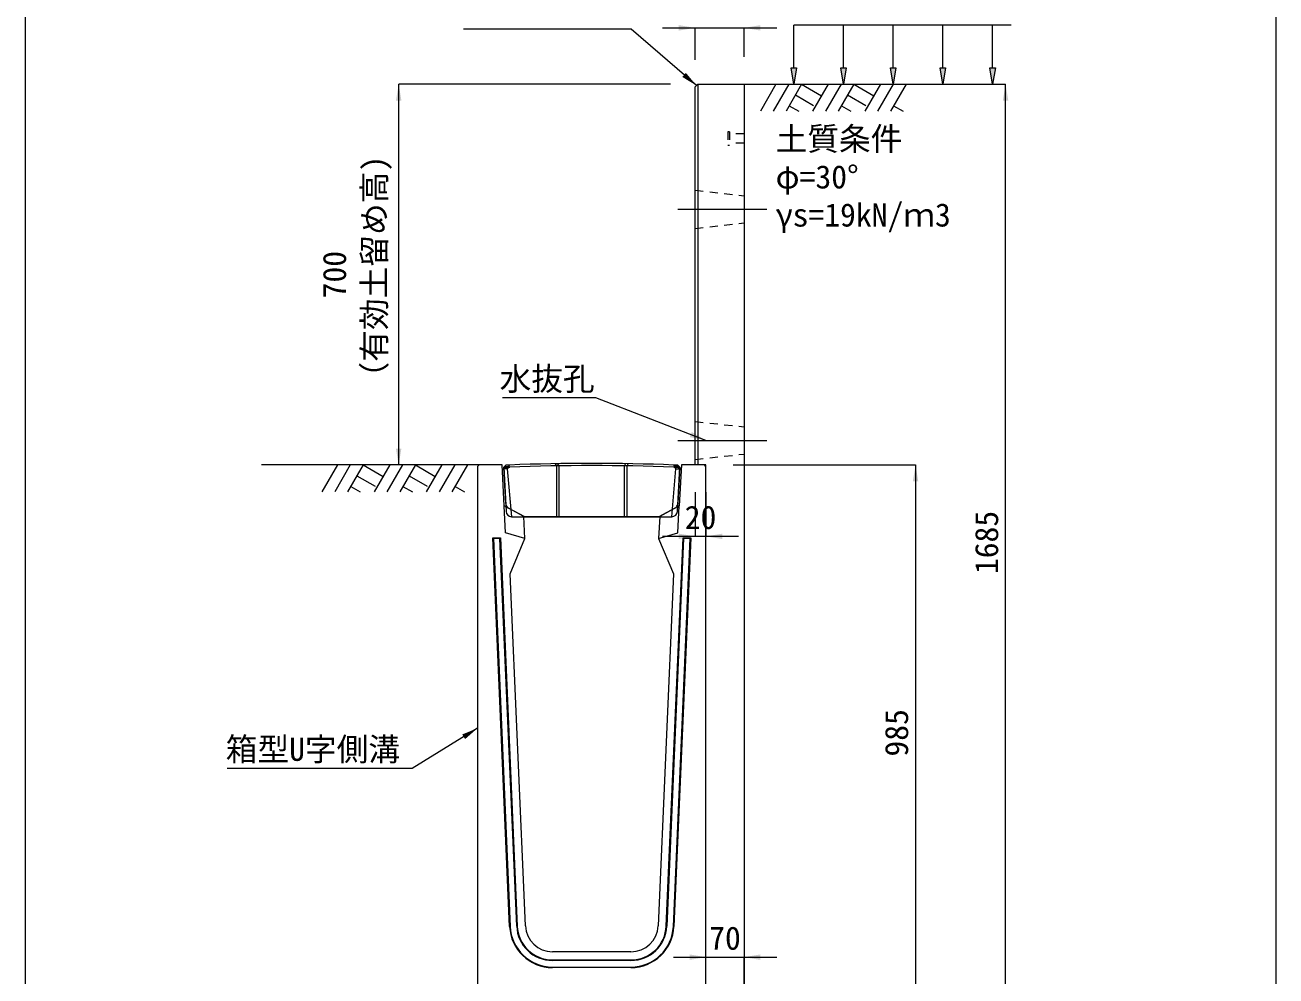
# Model space of a CAD drawing. Units: millimetres at full size. Extents: x 187207 to 255567, y 882048 to 905686.
# Drawn here: x 205297 to 207597, y 883136 to 884884 of the extents above; entities that cross this region are included whole.
import ezdxf
from ezdxf.enums import TextEntityAlignment as Align

# ---------------------------------------------------------------- set-up
doc = ezdxf.new("R2010")
doc.units = ezdxf.units.MM
doc.header["$LTSCALE"] = 20
for name, pattern in [('DASHED', [7.5, 6, -1.5]), ('USER1', [28.575, 19.05, -3.175, 3.175, -3.175]), ('USER2', [1.35, 0.75, -0.6])]:
    doc.linetypes.add(name, pattern=pattern)
for name, color, linetype, lineweight in [('0_2', 7, 'Continuous', 20), ('パネックス', 2, 'Continuous', 13), ('図枠', 5, 'Continuous', 13), ('寸法線', 7, 'Continuous', 13), ('引出線', 4, 'Continuous', 13), ('箱型U字側溝', 2, 'Continuous', 9), ('ｲﾝｻｰﾄ', 3, 'USER2', 9), ('ﾊｯﾁﾝｸﾞ', 7, 'Continuous', 5)]:
    doc.layers.add(name, color=color, linetype=linetype, lineweight=lineweight)
doc.styles.add('ＭＳ ゴシック', font='')
doc.styles.get('ＭＳ ゴシック').set_extended_font_data('MS Gothic')

# ---------------------------------------------------------------- blocks, each defined once
blk = doc.blocks.new('filled_arrow')
at = {"color": 0, "linetype": 'Continuous', "lineweight": -2}
blk.add_solid([(7.5, 1.25), (0, 0), (7.5, -1.25)], dxfattribs=at)

msp = doc.modelspace()

# ---------------------------------------------------------------- hatches: boundary and pattern name
at = {"layer": '寸法線'}
for points in [[(206715.79, 884805.37), (206710.79, 884775.37), (206705.79, 884805.37)], [(206807.2, 884805.37), (206802.2, 884775.37), (206797.2, 884805.37)], [(206898.61, 884805.37), (206893.61, 884775.37), (206888.61, 884805.37)], [(206990.03, 884805.37), (206985.03, 884775.37), (206980.03, 884805.37)], [(207081.44, 884805.37), (207076.44, 884775.37), (207071.44, 884805.37)]]:
    msp.add_hatch(color=256, dxfattribs=at).paths.add_polyline_path(points)

# ---------------------------------------------------------------- linework, layer by layer
at = {"layer": '0_2'}
for p, q in [((206619.37, 884775.37), (207019.37, 884775.37)), ((206132.37, 884075.37), (205732.37, 884075.37))]:
    msp.add_line(p, q, dxfattribs=at)
at = {"layer": 'パネックス'}
for p, q in [((206534.37, 884775.37), (206529.37, 884770.37)), ((206529.37, 884075.37), (206529.37, 884770.37)), ((206534.37, 884775.37), (206619.37, 884775.37)), ((206619.37, 884775.37), (206619.37, 883090.37)), ((206549.37, 884075.37), (206529.37, 884075.37)), ((206549.37, 883090.37), (206549.37, 884075.37))]:
    msp.add_line(p, q, dxfattribs=at)
at = {"layer": 'パネックス', "lineweight": 5}
msp.add_line((206534.37, 884775.37), (206534.37, 884075.37), dxfattribs=at)
at = {"layer": 'パネックス', "linetype": 'USER2', "lineweight": 9}
for p, q in [((206529.37, 884580.37), (206619.37, 884570.37)), ((206529.37, 884510.37), (206619.37, 884520.37)), ((206529.37, 884155.37), (206619.37, 884145.37)), ((206529.37, 884085.37), (206619.37, 884095.37))]:
    msp.add_line(p, q, dxfattribs=at)
at = {"layer": '図枠'}
for p, q in [((205297.37, 904948.33), (205297.37, 882048.33)), ((207597.37, 904948.33), (207597.37, 882048.33))]:
    msp.add_line(p, q, dxfattribs=at)
at = {"layer": '寸法線', "lineweight": 9}
for p, q in [((207110.79, 884883.92), (206710.79, 884883.92)), ((206710.79, 884805.37), (206710.79, 884883.92)), ((206802.2, 884805.37), (206802.2, 884883.92)), ((206893.61, 884805.37), (206893.61, 884883.92)), ((206985.03, 884805.37), (206985.03, 884883.92)), ((207076.44, 884805.37), (207076.44, 884883.92))]:
    msp.add_line(p, q, dxfattribs=at)
at = {"layer": '寸法線'}
for p, q in [((206469.37, 884878.92), (206679.37, 884878.92)), ((206529.37, 884820.37), (206529.37, 884878.92)), ((206619.37, 884825.37), (206619.37, 884878.92)), ((205984.37, 884075.37), (205984.37, 884775.37)), ((206484.37, 884775.37), (205984.37, 884775.37)), ((206669.37, 884775.37), (207100.22, 884775.37)), ((207100.22, 883090.37), (207100.22, 884775.37)), ((206082.37, 884075.37), (205984.37, 884075.37)), ((206599.37, 884075.37), (206934.7, 884075.37)), ((206934.7, 884075.37), (206934.7, 883090.37)), ((206529.37, 884025.37), (206529.37, 883944.07)), ((206549.37, 884025.37), (206549.37, 883944.07)), ((206609.37, 883944.07), (206469.37, 883944.07)), ((206489.37, 883170.48), (206679.37, 883170.48)), ((206549.37, 883115.37), (206549.37, 883170.48)), ((206619.37, 883115.37), (206619.37, 883170.48))]:
    msp.add_line(p, q, dxfattribs=at)
at = {"layer": '寸法線', "linetype": 'USER1', "lineweight": 9}
for p, q in [((206497.52, 884545.37), (206661.23, 884545.37)), ((206497.52, 884120.37), (206661.23, 884120.37))]:
    msp.add_line(p, q, dxfattribs=at)
at = {"layer": '寸法線', "lineweight": 9}
for points in [[(206715.79, 884805.37), (206710.79, 884775.37), (206705.79, 884805.37)], [(206807.2, 884805.37), (206802.2, 884775.37), (206797.2, 884805.37)], [(206898.61, 884805.37), (206893.61, 884775.37), (206888.61, 884805.37)], [(206990.03, 884805.37), (206985.03, 884775.37), (206980.03, 884805.37)], [(207081.44, 884805.37), (207076.44, 884775.37), (207071.44, 884805.37)]]:
    msp.add_lwpolyline(points, close=True, dxfattribs=at)
at = {"layer": '引出線'}
for points in [[(206531.87, 884772.87), (206411.66, 884876.33), (206103.41, 884876.33)], [(206549.37, 884120.37), (206346.91, 884198.82), (206175.17, 884198.82)], [(206129.37, 883591.37), (206009.16, 883517.09), (205669.16, 883517.09)]]:
    msp.add_lwpolyline(points, dxfattribs=at)
at = {"layer": '箱型U字側溝'}
for p, q in [((206177.58, 884071.23), (206188.44, 884071.23)), ((206490.28, 884071.23), (206501.15, 884071.23)), ((206157.5, 883941.37), (206158.54, 883940.37)), ((206171.51, 883941.37), (206170.55, 883940.37)), ((206171.51, 883941.37), (206202.32, 883227.57)), ((206508.19, 883940.37), (206477.42, 883227.52)), ((206507.24, 883941.37), (206508.19, 883940.37)), ((206520.21, 883940.37), (206521.25, 883941.37)), ((206267.26, 883165.37), (206411.49, 883165.37)), ((206411.49, 883164.37), (206267.26, 883164.37)), ((206267.26, 883152.37), (206411.49, 883152.37)), ((206411.49, 883151.37), (206267.26, 883151.37))]:
    msp.add_line(p, q, dxfattribs=at)
at = {"layer": '箱型U字側溝', "lineweight": 18}
msp.add_line((206191.91, 883980.23), (206486.81, 883980.23), dxfattribs=at)
at = {"layer": '箱型U字側溝', "lineweight": 13}
msp.add_line((206411.49, 883180.37), (206267.26, 883180.37), dxfattribs=at)
msp.add_lwpolyline([(206217.31, 883228.21), (206189.37, 883875.37), (206216.37, 883940.37), (206214.37, 883980.37), (206178.37, 884000.37), (206174.37, 884075.37), (206132.37, 884075.37), (206129.37, 884072.37), (206129.37, 883110.37), (206149.37, 883090.37), (206529.37, 883090.37), (206549.37, 883110.37), (206549.37, 884072.37), (206546.37, 884075.37), (206504.37, 884075.37), (206500.37, 884000.37), (206464.37, 883980.37), (206462.37, 883940.37), (206489.37, 883875.37), (206461.44, 883228.21)], dxfattribs=at)
at = {"layer": '箱型U字側溝', "lineweight": 18}
for points in [[(206181.15, 884004.19), (206177.58, 884071.23), (206181.36, 884075.23)], [(206188.36, 884075.23), (206181.36, 884075.23), (206177.58, 884071.23), (206181.92, 883989.69)], [(206496.8, 883989.69), (206501.15, 884071.23), (206497.36, 884075.23), (206490.36, 884075.23)], [(206497.36, 884075.23), (206501.15, 884071.23), (206497.57, 884004.19)], [(206492.24, 883995.87), (206462.46, 883980.23), (206216.27, 883980.23), (206186.49, 883995.87)]]:
    msp.add_lwpolyline(points, dxfattribs=at)
at = {"layer": '箱型U字側溝', "color": 5, "linetype": 'DASHED'}
for points in [[(206192.43, 883980.23), (206184.58, 884068.23), (206188.36, 884075.23)], [(206486.3, 883980.23), (206494.15, 884068.23), (206490.36, 884075.23)]]:
    msp.add_lwpolyline(points, dxfattribs=at)
at = {"layer": '箱型U字側溝'}
for points in [[(206272.3, 884077.64), (206274.36, 884073.67), (206274.36, 883980.23)], [(206279.36, 883980.23), (206279.36, 884073.75), (206277.3, 884077.72)], [(206399.36, 883980.23), (206399.36, 884073.75), (206401.42, 884077.72)], [(206404.36, 883980.23), (206404.36, 884073.67), (206406.42, 884077.64)], [(206188.34, 883226.96), (206157.5, 883941.37), (206171.51, 883941.37)], [(206201.32, 883227.52), (206170.55, 883940.37), (206158.54, 883940.37), (206189.33, 883227.01)], [(206476.42, 883227.57), (206507.24, 883941.37), (206521.25, 883941.37), (206490.41, 883226.96)], [(206489.41, 883227.01), (206520.21, 883940.37), (206508.19, 883940.37)]]:
    msp.add_lwpolyline(points, dxfattribs=at)
at = {"layer": '箱型U字側溝', "color": 5}
for points in [[(206181.36, 884072.32), (206186.74, 884072.23), (206184.58, 884068.23), (206177.73, 884068.34)], [(206497.36, 884072.32), (206491.98, 884072.23), (206494.15, 884068.23), (206500.99, 884068.34)]]:
    msp.add_lwpolyline(points, close=True, dxfattribs=at)
at = {"layer": '箱型U字側溝', "linetype": 'DASHED', "lineweight": 13}
for points in [[(206216.37, 883940.37), (206181.04, 883950.37), (206178.37, 884000.37)], [(206462.37, 883940.37), (206497.71, 883950.37), (206500.37, 884000.37)]]:
    msp.add_lwpolyline(points, dxfattribs=at)
at = {"layer": '箱型U字側溝', "lineweight": 18}
for centre, radius, start, end in [((206339.36, 880276.56), 3801.67, 87.72365, 92.27635), ((206191.14, 884004.72), 10, 183.05288, 242.29297), ((206191.91, 883990.23), 10, 183.05288, 270), ((206486.81, 883990.23), 10, 270, 356.94712), ((206487.59, 884004.72), 10, 297.70703, 356.94712)]:
    msp.add_arc(centre, radius, start, end, dxfattribs=at)
at = {"layer": '箱型U字側溝'}
for centre, radius, start, end in [((206339.36, 880276.56), 3797.67, 87.72245, 92.27755), ((206267.26, 883230.37), 79, 182.47166, 270), ((206267.26, 883230.37), 78, 182.47166, 270), ((206267.26, 883230.37), 66, 182.47166, 270), ((206267.26, 883230.37), 65, 182.47166, 270), ((206411.49, 883230.37), 65, 270, 357.52834), ((206411.49, 883230.37), 66, 270, 357.52834), ((206411.49, 883230.37), 78, 270, 357.52834), ((206411.49, 883230.37), 79, 270, 357.52834)]:
    msp.add_arc(centre, radius, start, end, dxfattribs=at)
at = {"layer": '箱型U字側溝', "lineweight": 13}
for centre, start, end in [((206267.26, 883230.37), 182.47166, 270), ((206411.49, 883230.37), 270, 357.52834)]:
    msp.add_arc(centre, 50, start, end, dxfattribs=at)
at = {"layer": 'ｲﾝｻｰﾄ'}
for p, q in [((206592.37, 884687.87), (206589.37, 884687.87)), ((206589.37, 884687.87), (206589.37, 884662.87)), ((206592.37, 884687.87), (206592.37, 884662.87)), ((206619.37, 884683.87), (206592.37, 884683.87)), ((206619.37, 884683.87), (206619.37, 884666.87)), ((206592.37, 884662.87), (206589.37, 884662.87)), ((206619.37, 884666.87), (206592.37, 884666.87))]:
    msp.add_line(p, q, dxfattribs=at)
at = {"layer": 'ﾊｯﾁﾝｸﾞ', "lineweight": 9}
for p, q in [((206678.02, 884775.36), (206649.37, 884725.74)), ((206701.64, 884775.36), (206672.99, 884725.74)), ((206725.27, 884775.36), (206696.62, 884725.74)), ((206725.27, 884775.36), (206761.83, 884754.25)), ((206774.02, 884775.36), (206745.37, 884725.74)), ((206797.64, 884775.36), (206768.99, 884725.74)), ((206821.27, 884775.36), (206792.62, 884725.74)), ((206821.27, 884775.36), (206857.83, 884754.25)), ((206870.02, 884775.36), (206841.37, 884725.74)), ((206893.64, 884775.36), (206864.99, 884725.74)), ((206917.26, 884775.36), (206888.62, 884725.74)), ((206713.84, 884755.58), (206747.26, 884736.29)), ((206809.84, 884755.58), (206843.26, 884736.29)), ((206702.42, 884735.79), (206719.84, 884725.74)), ((206798.42, 884735.79), (206815.84, 884725.74)), ((206894.42, 884735.79), (206911.83, 884725.74)), ((205871.81, 884075.37), (205843.17, 884025.75)), ((205895.44, 884075.37), (205866.79, 884025.75)), ((205919.06, 884075.37), (205890.41, 884025.75)), ((205919.06, 884075.37), (205955.63, 884054.26)), ((205967.81, 884075.37), (205939.17, 884025.75)), ((205991.44, 884075.37), (205962.79, 884025.75)), ((206015.06, 884075.37), (205986.41, 884025.75)), ((206015.06, 884075.37), (206051.62, 884054.26)), ((206063.81, 884075.37), (206035.16, 884025.75)), ((206087.43, 884075.37), (206058.79, 884025.75)), ((206111.06, 884075.37), (206082.41, 884025.75)), ((205907.64, 884055.59), (205941.05, 884036.3)), ((206003.63, 884055.59), (206037.05, 884036.3)), ((205896.21, 884035.8), (205913.63, 884025.75)), ((205992.21, 884035.8), (206009.63, 884025.75)), ((206088.21, 884035.8), (206105.63, 884025.75))]:
    msp.add_line(p, q, dxfattribs=at)

# ---------------------------------------------------------------- block references
at = {"layer": '寸法線', "xscale": 4, "yscale": 4}
for p, rotation in [((206529.37, 884878.92), 180), ((205984.37, 884775.37), 270), ((207100.22, 884775.37), 270), ((205984.37, 884075.37), 90), ((206934.7, 884075.37), 270), ((206529.37, 883944.07), 180), ((206549.37, 883170.48), 180)]:
    msp.add_blockref('filled_arrow', p, dxfattribs=dict(at, rotation=rotation))
for p in [(206619.37, 884878.92), (206549.37, 883944.07), (206619.37, 883170.48)]:
    msp.add_blockref('filled_arrow', p, dxfattribs=at)
at = {"layer": '引出線', "xscale": 4, "yscale": 4}
for p, rotation in [((206531.87, 884772.87), 139.3), ((206549.37, 884120.37), 158.8), ((206129.37, 883591.37), 211.7)]:
    msp.add_blockref('filled_arrow', p, dxfattribs=dict(at, rotation=rotation))

# ---------------------------------------------------------------- texts
at = {"layer": '寸法線', "style": 'ＭＳ ゴシック'}
for s, p in [('土質条件', (206677.34, 884696.38)), ('φ=30°', (206677.34, 884626.38)), ('γs=19kN/ｍ3', (206677.34, 884556.38))]:
    msp.add_text(s, height=42.72, dxfattribs=at).set_placement(p, align=Align.TOP_LEFT)
for s, p in [('（有効土留め高)', (205973.58, 884206.84)), ('700', (205900.45, 884381.66))]:
    msp.add_text(s, height=42.72, rotation=90, dxfattribs=at).set_placement(p, align=Align.BOTTOM_LEFT)
for s, p in [('20', (206539.37, 883979.07)), ('70', (206584.37, 883205.48))]:
    msp.add_text(s, height=42.72, dxfattribs=at).set_placement(p, align=Align.MIDDLE_CENTER)
for s, p in [('1685', (207065.22, 883932.87)), ('985', (206899.7, 883582.87))]:
    msp.add_text(s, height=42.72, rotation=90, dxfattribs=at).set_placement(p, align=Align.MIDDLE_CENTER)
at = {"layer": '引出線', "style": 'ＭＳ ゴシック'}
msp.add_text('水抜孔', height=42.72, dxfattribs=at).set_placement((206344.66, 884255.1), align=Align.TOP_RIGHT)
msp.add_text('箱型U字側溝', height=42.72, dxfattribs=at).set_placement((205826.66, 883574.06), align=Align.TOP_CENTER)

doc.saveas('drawing.dxf')
